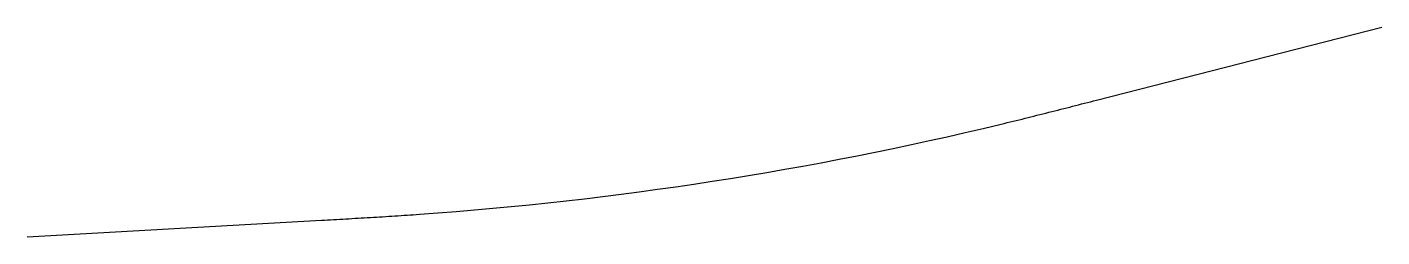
# Model space of a CAD drawing. Header units: metres. Extents: x 0 to 460, y 100 to 171.
import ezdxf

# ---------------------------------------------------------------- set-up
doc = ezdxf.new("R2010")
doc.units = ezdxf.units.M
doc.layers.add('JBTKO_SPO', color=2, linetype='Continuous')

msp = doc.modelspace()

# ---------------------------------------------------------------- linework, layer by layer
at = {"layer": 'JBTKO_SPO', "flags": 128}
msp.add_lwpolyline([(0, 100), (99.84, 105.67, 0.000217), (108.16, 106.15, 0.000651), (116.48, 106.64, 0.001085), (124.79, 107.16, 0.001519), (133.11, 107.72, 0.041691), (330.51, 138.36, 0.001519), (338.61, 140.35, 0.001085), (346.69, 142.37, 0.000651), (354.77, 144.43, 0.000217), (362.84, 146.5), (459.7, 171.36)], format="xyb", dxfattribs=at)

doc.saveas('drawing.dxf')
